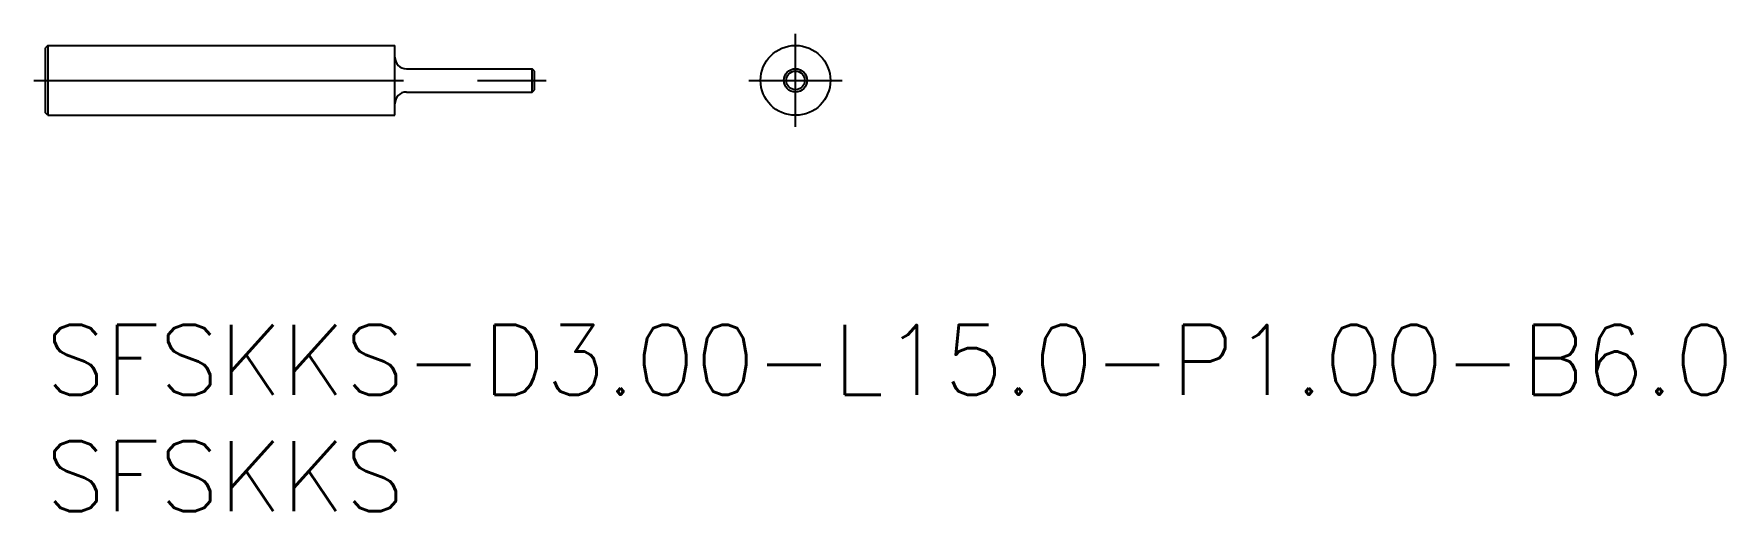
# Model space of a CAD drawing. Extents: x -0.5 to 72.1, y -8 to 12.5.
import ezdxf

# ---------------------------------------------------------------- set-up
doc = ezdxf.new("R2010")
doc.units = 0
doc.header["$LTSCALE"] = 0.5
doc.linetypes.add('CENTER', pattern=[50.8, 31.75, -6.35, 6.35, -6.35])
for name, color, linetype in [('MSM_CENTER', 1, 'CENTER'), ('MSM_CONTINUOUS', 7, 'CONTINUOUS'), ('MSM_PART_NUMBER', 7, 'CONTINUOUS')]:
    doc.layers.add(name, color=color, linetype=linetype)
doc.styles.get("Standard").update_dxf_attribs({"font": 'txt.shx', "height": 1, "bigfont": 'bigfont.shx'})

# ---------------------------------------------------------------- blocks, each defined once
blk = doc.blocks.new('*U16')
at = {"layer": 'MSM_PART_NUMBER'}
blk.add_text('SFSKKS-D3.00-L15.0-P1.00-B6.0', height=3, dxfattribs=at).set_placement((0, -3))
blk = doc.blocks.new('*U17')
at = {"layer": 'MSM_PART_NUMBER'}
blk.add_text('SFSKKS', height=3, dxfattribs=at).set_placement((0, -8))

msp = doc.modelspace()

# ---------------------------------------------------------------- linework, layer by layer
at = {"layer": 'MSM_CENTER'}
for p, q in [((32.206, 8.5), (32.206, 12.5)), ((-0.5, 10.5), (21.5, 10.5)), ((30.206, 10.5), (34.206, 10.5))]:
    msp.add_line(p, q, dxfattribs=at)
at = {"layer": 'MSM_CONTINUOUS'}
for p, q in [((0.1, 12), (0, 11.9)), ((0, 9.1), (0, 11.9)), ((0.1, 12), (15, 12)), ((0.1, 12), (0.1, 9)), ((15, 9), (15, 12)), ((15.5, 11), (20.9, 11)), ((21, 10.9), (20.9, 11)), ((20.9, 10), (20.9, 11)), ((21, 10.1), (21, 10.9)), ((15.5, 10), (20.9, 10)), ((20.9, 10), (21, 10.1)), ((0.1, 9), (0, 9.1)), ((0.1, 9), (15, 9))]:
    msp.add_line(p, q, dxfattribs=at)
for radius in [1.5, 0.5, 0.4]:
    msp.add_circle((32.206, 10.5), radius, dxfattribs=at)
for centre, start, end in [((15.5, 11.5), 180, 270), ((15.5, 9.5), 90, 180)]:
    msp.add_arc(centre, 0.5, start, end, dxfattribs=at)

# ---------------------------------------------------------------- block references
for name in ['*U16', '*U17']:
    msp.add_blockref(name, (0, 0), dxfattribs=at)

doc.saveas('drawing.dxf')
